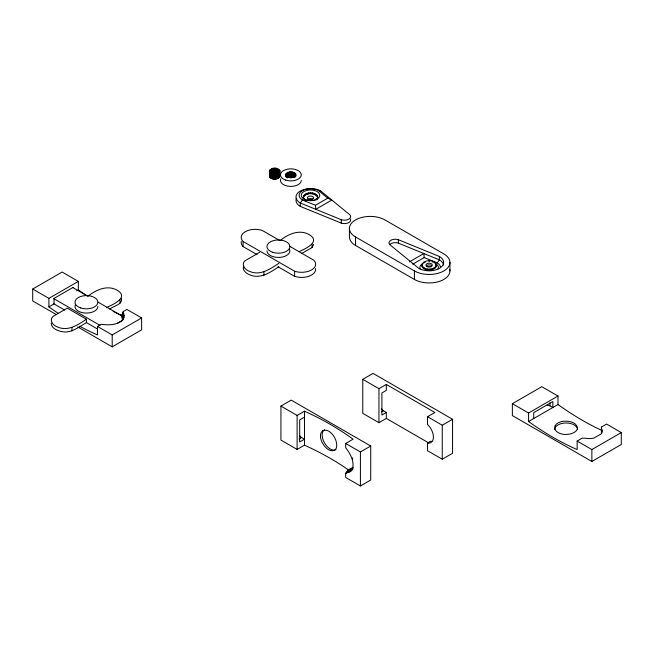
<?xml version="1.0" encoding="UTF-8"?>
<svg xmlns="http://www.w3.org/2000/svg" width="654" height="654" viewBox="0 0 654 654"><rect width="100%" height="100%" fill="white"/><g stroke="black" fill="none" stroke-linecap="round" stroke-linejoin="round"><path stroke-width="0.98" d="M77.744 326.951L112.194 346.833L141.632 329.837L141.632 317.942L126.909 309.44L123.23 311.566L124.137 315.702L123.263 319.471C117.058 325.34 108.965 325.259 101.149 324.31L97.471 326.436L97.471 334.938A284.433 164.219 60 0 1 79.674 326.24M112.194 346.833L112.194 334.938L141.632 317.942M353.054 467.267L348.271 470.03L345.696 473.218L345.696 477.469L360.411 485.963L370.72 480.02L370.72 446.02L291.226 400.125L280.926 406.077L280.926 440.068L297.112 449.421L304.478 445.17A284.433 164.211 0 0 1 348.745 470.12M297.112 449.421L297.112 415.421L304.478 411.178A284.433 164.211 0 0 1 353.054 439.218L345.696 443.469L345.696 447.72C350.421 454.015 354.533 460.98 352.555 469.286L349.735 471.935L345.696 473.218M304.478 411.178L304.478 445.17M360.411 485.963L360.411 451.971L370.72 446.02M386.318 418.429L378.96 422.672L362.766 413.328L362.766 379.328L373.074 373.385L452.56 419.279L452.56 453.271L442.259 459.222L427.536 450.72L427.536 442.954L428.869 443.126A11.903 6.875 60 0 0 433.414 437.117A11.903 6.875 60 0 0 428.869 425.86L427.536 424.495L427.536 416.729L434.902 412.478L386.318 384.429L386.318 390.381L381.903 392.931L381.903 415.028L386.318 412.478L386.318 418.429L428.713 442.905M442.259 459.222L442.259 425.223L452.56 419.279M533.713 418.552L533.713 412.609L552.851 401.556L552.851 407.507L549.908 405.807A14.004 8.085 0 0 0 547.112 405.096M549.908 405.807L549.908 402.831M577.139 441.074L577.139 449.576A284.433 164.219 60 0 1 528.563 421.528L528.563 413.034L512.368 403.682L512.368 415.584L591.862 461.479L621.3 444.475L621.3 432.58L606.577 424.078L601.427 427.054L601.427 433.708L593.742 438.139A12.949 7.48 0 0 1 585.395 438.237L582.289 438.106L577.139 441.074L591.862 449.576L621.3 432.58M591.862 461.479L591.862 449.576M116.911 323.624L122.494 320.395L121.758 315.392L123.23 311.566M352.555 459.615L352.719 457.874M275.301 168.266L274.034 173.809L274.034 178.91M286.027 176.686L285.839 174.087L287.18 173.04M303.562 195.938L303.317 197.868C303.57 191.017 317.46 191.017 317.713 197.868L317.468 195.938M317.468 198.939L317.713 197.018M421.92 264.976C423.547 259.058 435.965 259.237 436.316 265.826C434.697 271.753 422.271 271.565 421.92 264.976L422.165 266.906M421.92 265.826L422.165 263.905M436.071 266.906L436.316 264.976M243.705 265.818C241.817 270.069 246.272 273.65 249.869 274.884C260.357 279.405 270.388 272.309 278.808 266.75M313.618 244.375L312.032 247.564L301.543 253.621M269.832 176.351L269.464 171.037L270.159 172.542L270.993 172.86L270.993 178.264L273.323 179.041L277.271 178.738L277.402 173.351L278.351 173.163M270.993 177.962L270.159 177.643L270.298 172.247M277.271 178.738L277.402 173.351M287.18 176.686L285.839 175.64L286.027 174.651M288.259 172.264C289.64 184.583 285.675 171.838 289.256 172.223L292.469 172.223C296.049 171.838 292.085 184.583 293.466 172.264M295.232 176.711L295.371 173.359L294.545 173.04M121.996 317.165L123.565 314.059M121.758 315.392L123.336 312.326M122.551 318.768L124.137 315.702M122.494 320.395L124.072 317.533M351.288 470.962L352.98 468.166L348.271 470.03L346.399 472.924M349.735 471.935L351.59 469.032M348.018 472.262L349.931 469.351M106.422 307.674C112.717 304.576 129.41 297.676 117.344 290.319C107.534 284.621 96.179 289.697 88.135 296.131M109.823 309.105C113.42 305.786 122.764 304.928 121.464 298.306M276.519 168.454L272.816 173.621L272.816 178.722M278.351 177.962L279.176 177.643L279.045 172.247L279.871 171.037L279.503 176.351M279.045 177.348L279.699 176.915L279.699 170.261L277.271 168.438L274.672 168.037L272.064 168.438L269.644 170.261L269.644 176.915L270.298 177.348M303.562 196.789C306.62 192.595 314.411 192.595 317.468 196.789M314.116 200.614L317.468 198.088M298.919 251.741C305.336 248.798 321.147 241.808 309.334 234.68C299.753 229.129 288.537 233.78 280.656 240.19M422.165 264.756L422.885 263.75M422.165 266.055C425.223 270.249 433.013 270.249 436.071 266.055M315.441 205.266L315.792 209.321L331.823 200.059L327.76 198.162L315.441 205.266L302.442 199.977L300.251 202.985L300.251 206.386L341.298 223.112A6.246 3.605 0 0 0 348.222 222.851A6.246 3.605 0 0 0 350.454 219.057M412.756 264.175L424.193 257.578L437.191 262.867L439.382 259.859L439.382 256.458L398.343 239.732A6.246 3.605 0 0 0 390.798 240.304A6.246 3.605 0 0 0 389.809 244.661L418.773 268.353A14.576 8.412 0 0 0 439.382 268.353A14.576 8.412 0 0 0 439.382 256.458M276.013 179.041L276.013 173.939L277.271 173.637M279.699 170.261L279.871 171.037M287.18 176.989L288.259 177.463L289.518 177.062L289.518 171.961M295.698 176.686L295.886 174.087L295.232 173.653M277.615 168.822L271.721 173.253L271.721 178.354M279.045 172.247L278.351 172.86L278.351 178.264L277.402 178.452M294.545 176.686L295.886 175.64L295.633 174.348M56.546 314.705L32.7 300.938L32.7 289.043L62.138 272.048L78.333 281.392L78.333 289.894A284.433 164.219 60 0 0 86.41 295.502M32.7 289.043L48.895 298.387L78.333 281.392M269.464 171.037L269.644 170.261M73.183 287.343L54.045 298.387L54.045 303.914L48.895 306.889A284.433 164.219 60 0 0 58.582 313.577M270.993 173.163L273.323 173.939L276.013 173.939M76.616 290.883L78.333 289.894M289.518 177.062L293.466 177.463L294.545 176.989M86.434 319.209L67.297 308.165L52.819 316.52C48.772 320.566 53.563 326.003 57.887 327.123C68.196 331.562 78.153 324.776 86.434 319.209L86.434 322.61L97.511 329.011M51.233 323.117C51.257 327.956 56.538 330.344 60.577 331.333C70.313 334.227 78.562 327.147 86.434 322.61M259.671 252.297L244.809 260.881C240.762 264.927 245.544 270.364 249.869 271.484C260.357 276.004 270.388 268.908 278.808 263.349M409.412 261.862L423.849 253.523L424.193 257.578M304.478 417.121L299.687 419.884L299.687 441.981L304.478 439.218L301.535 437.526A14.004 8.085 60 0 1 299.516 435.458M362.766 379.328L378.96 388.68L386.318 384.429M299.14 438.899L301.535 437.526M381.609 411.799L383.375 410.777L386.318 412.478M427.536 442.954L430.479 441.254L431.812 441.425M512.368 403.682L541.806 386.686L558.001 396.03L558.001 404.532A284.433 164.219 60 0 0 601.737 430.397M528.563 413.034L558.001 396.03M528.563 421.528L558.001 404.532M278.514 169.337L270.83 172.738L270.83 177.839M287.18 177.839L287.18 172.738L288.128 172.55M279.144 169.966L270.192 172.108L270.159 177.643M293.466 177.357L290.858 177.872L288.259 177.357M269.865 171.405L279.471 170.669M293.597 172.55L294.545 172.738L294.545 177.12M269.865 170.669L279.471 171.405M302.442 199.977L300.668 198.636A11.42 6.597 0 0 1 302.483 190.674A11.42 6.597 0 0 1 316.274 189.627L320.861 191.091L349.825 214.782A6.246 3.605 0 0 1 348.835 219.139A6.246 3.605 0 0 1 341.298 219.711L300.251 202.985A14.576 8.412 0 0 1 300.251 191.091A14.576 8.412 0 0 1 320.861 191.091M270.192 169.966L279.144 172.108M389.809 244.457A6.246 3.605 0 0 1 398.343 243.133L439.382 259.859A14.576 8.412 0 0 1 443.592 265.074M270.83 169.337L278.514 172.738L278.514 177.839M303.317 197.018L304.282 199.094L306.914 200.614M355.514 236.936L414.399 270.928A20.822 12.017 0 0 0 443.837 270.928A20.822 12.017 0 0 0 443.837 253.932L384.961 219.932A20.822 12.017 0 0 0 355.514 219.932A20.822 12.017 0 0 0 355.514 236.936L355.514 245.43L414.399 279.43A20.822 12.017 0 0 0 438.327 281.711A20.822 12.017 0 0 0 449.764 269.358M279.691 240.508L262.229 230.429A14.004 8.085 0 0 0 245.299 231.704A14.004 8.085 0 0 0 243.092 241.473L243.092 246.574L257.063 254.643M289.297 246.059L313.748 260.178A14.004 8.085 0 0 1 311.541 269.947A14.004 8.085 0 0 1 294.611 271.222L243.092 241.473M278.024 266.742L294.611 276.323A14.004 8.085 0 0 0 309.162 276.151A14.004 8.085 0 0 0 315.588 268.614M427.536 416.729L442.259 425.223M280.926 406.077L297.112 415.421M345.696 443.469L360.411 451.971M72.856 287.58L87.701 296.148M98.182 302.197L121.758 315.817M53.718 298.625L100.005 325.349M97.471 326.436L112.194 334.938M53.661 303.693L64.738 310.086M437.191 262.867L438.965 264.208A11.42 6.597 0 0 1 440.502 267.502M271.721 168.822L277.615 173.253L277.615 178.354M318.588 190.657L327.76 198.162M272.816 168.454L276.519 173.621L276.519 178.722M436.316 265.826L436.071 263.905M274.034 168.266L275.301 173.809L275.301 178.91M601.427 430.03L601.664 431.812L601.427 427.054M449.936 262.434L449.936 270.928M435.351 262.9L435.351 263.75M435.351 267.061L435.351 267.911M434.207 262.041L434.207 262.892M434.207 267.919L434.207 268.769M432.719 261.379L432.719 262.229M432.719 268.581L432.719 269.432M430.986 268.99L430.986 269.84M429.122 260.823L429.122 261.674M429.122 269.137L429.122 269.988M427.258 268.99L427.258 269.84M425.525 261.379L425.525 262.229M425.525 268.581L425.525 269.432M424.029 262.041L424.029 262.892M424.029 267.919L424.029 268.769M422.885 267.061L422.885 267.911M414.399 270.928L414.399 279.43M398.343 239.732L398.343 243.133M378.96 388.68L378.96 422.672M349.416 228.434L349.416 236.936A20.822 12.017 0 0 0 355.514 245.43M341.298 219.711L341.298 223.112M316.749 194.933L316.749 195.783M316.749 199.094L316.749 199.944M315.604 194.075L315.604 194.925M314.116 193.412L314.116 194.263M312.375 193.004L312.375 193.854M312.032 244.171L312.032 247.564M310.511 192.856L310.511 193.707M308.655 193.004L308.655 193.854M306.914 193.412L306.914 194.263M305.426 194.075L305.426 194.925M305.426 199.952L305.426 200.803M304.282 194.933L304.282 195.783M304.282 199.094L304.282 199.944M295.436 173.931L295.436 175.975M294.864 173.285L294.864 177.365M294.611 271.222L294.611 276.323M294.022 172.738L294.022 177.839M292.959 172.337L292.959 177.438M292.469 172.223L292.469 177.324M292.207 171.961L292.207 177.062M291.758 172.108L291.758 177.209M291.226 172.067L291.226 177.169M290.858 171.855L290.858 176.956M290.49 172.067L290.49 177.169M289.967 172.108L289.967 177.209M289.256 172.223L289.256 177.324M288.766 172.337L288.766 177.438M287.703 172.738L287.703 177.839M286.861 173.285L286.861 177.365M286.493 173.653L286.493 176.711M286.354 173.359L286.354 176.417M286.288 173.931L286.288 176.997M286.092 174.348L286.092 176.384M285.839 174.087L285.839 176.122M279.25 171.969L279.176 177.643M278.678 172.615L278.678 177.716M277.827 173.163L277.827 178.264M276.773 173.563L276.773 178.665M276.274 173.678L276.274 178.779M275.563 173.792L275.563 178.894M275.04 173.833L275.04 178.926M274.672 174.046L274.672 179.139M274.304 173.833L274.304 178.926M273.773 173.792L273.773 178.894M273.323 173.939L273.323 179.041M273.061 173.678L273.061 178.779M272.571 173.563L272.571 178.665M272.064 173.637L272.064 178.738M271.933 173.351L271.933 178.452M271.508 173.163L271.508 178.264M270.666 172.615L270.666 177.716M270.094 171.969L270.094 177.062M263.946 271.933L263.946 275.334M120.042 299.81L120.042 303.211M71.956 327.572L71.956 330.973M48.895 298.387L48.895 306.889M97.879 306.464A11.453 6.614 0 0 1 84.938 313.021A11.453 6.614 0 0 1 75.374 304.756M122.069 315.759A284.433 164.219 60 0 1 115.603 312.62M114.793 312.211A284.433 164.219 60 0 1 113.167 311.386M335.96 449.56A11.453 6.614 60 0 1 324.515 442.954A11.453 6.614 60 0 1 324.515 429.727M383.375 410.777A14.004 8.085 60 0 1 381.364 408.717M554.649 429.604A11.453 6.614 0 0 1 566.094 422.991A11.453 6.614 0 0 1 577.547 429.604M601.664 428.852A12.949 7.48 0 0 1 601.492 433.667M243.092 246.574A14.004 8.085 0 0 1 241.318 241.473M289.477 249.117A11.453 6.614 0 0 1 279.912 257.382A11.453 6.614 0 0 1 266.971 250.825M427.234 266.865A7.284 4.21 0 0 1 431.002 266.865M420.154 268.917A9.279 5.355 0 0 1 422.558 263.742M435.678 263.742A9.279 5.355 0 0 1 438.082 268.917M426.106 266.211A3.123 1.807 0 0 1 428.713 264.895A3.123 1.807 0 0 1 431.828 265.777M300.251 206.386A14.576 8.412 0 0 1 296.483 198.26M307.813 199.511A3.123 1.807 0 0 1 312.726 199.135M301.273 180.39A10.407 6.009 0 0 1 289.501 186.349A10.407 6.009 0 0 1 280.811 178.828M555.033 425.983C553.243 432.098 561.394 434.697 566.094 434.46A11.445 6.409 -1.5 0 0 577.547 427.847C576.239 421.765 568.301 420.808 563.135 421.307A11.437 6.924 2.6 0 0 555.033 425.983M322.904 430.659L321.572 431.877A11.437 6.924 57.4 0 0 321.572 441.229C323.722 445.946 328.521 452.347 334.439 450.442A11.445 6.409 61.5 0 0 334.439 437.215C332.224 433.43 327.76 428.632 322.904 430.659M80.704 307.944A11.453 6.614 0 0 0 97.879 302.213A11.453 6.614 0 0 0 80.704 296.491A11.453 6.614 0 0 0 80.704 307.944M272.693 252.297A11.453 6.614 0 0 0 289.869 246.574A11.453 6.614 0 0 0 272.693 240.852A11.453 6.614 0 0 0 272.693 252.297M426.915 266.252A3.123 1.807 0 0 0 432.139 265.45A3.123 1.807 0 0 0 428.313 263.235A3.123 1.807 0 0 0 426.915 266.252M305.876 199.952A9.279 5.355 0 0 0 319.79 195.317A9.279 5.355 0 0 0 305.876 190.674A9.279 5.355 0 0 0 305.876 199.952M308.958 199.421A3.123 1.807 0 0 0 313.634 197.868A3.123 1.807 0 0 0 308.958 196.306A3.123 1.807 0 0 0 308.958 199.421M285.659 180.071A10.407 6.009 0 0 0 301.273 174.863A10.407 6.009 0 0 0 285.659 169.656A10.407 6.009 0 0 0 285.659 180.071"/></g></svg>
